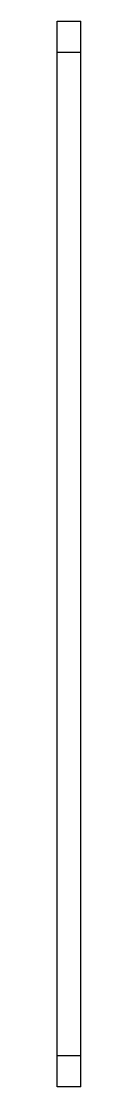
# Paper-space layout '_Right' of a CAD drawing. Header units: millimetres. Extents: x -3 to 0, y -111 to 25.
import ezdxf

# ---------------------------------------------------------------- set-up
doc = ezdxf.new("R2010")
doc.units = ezdxf.units.MM

psp = doc.layouts.new('_Right')

# ---------------------------------------------------------------- linework, layer by layer
at = {"color": 7, "linetype": 'Continuous', "lineweight": 25}
for p, q in [((-3, -111), (-3, 25.3)), ((-3, 25.3), (0, 25.3)), ((0, -111), (0, 25.3)), ((0, 21.3), (-3, 21.3)), ((-3, -107), (0, -107)), ((0, -111), (-3, -111))]:
    psp.add_line(p, q, dxfattribs=at)

doc.saveas('drawing.dxf')
